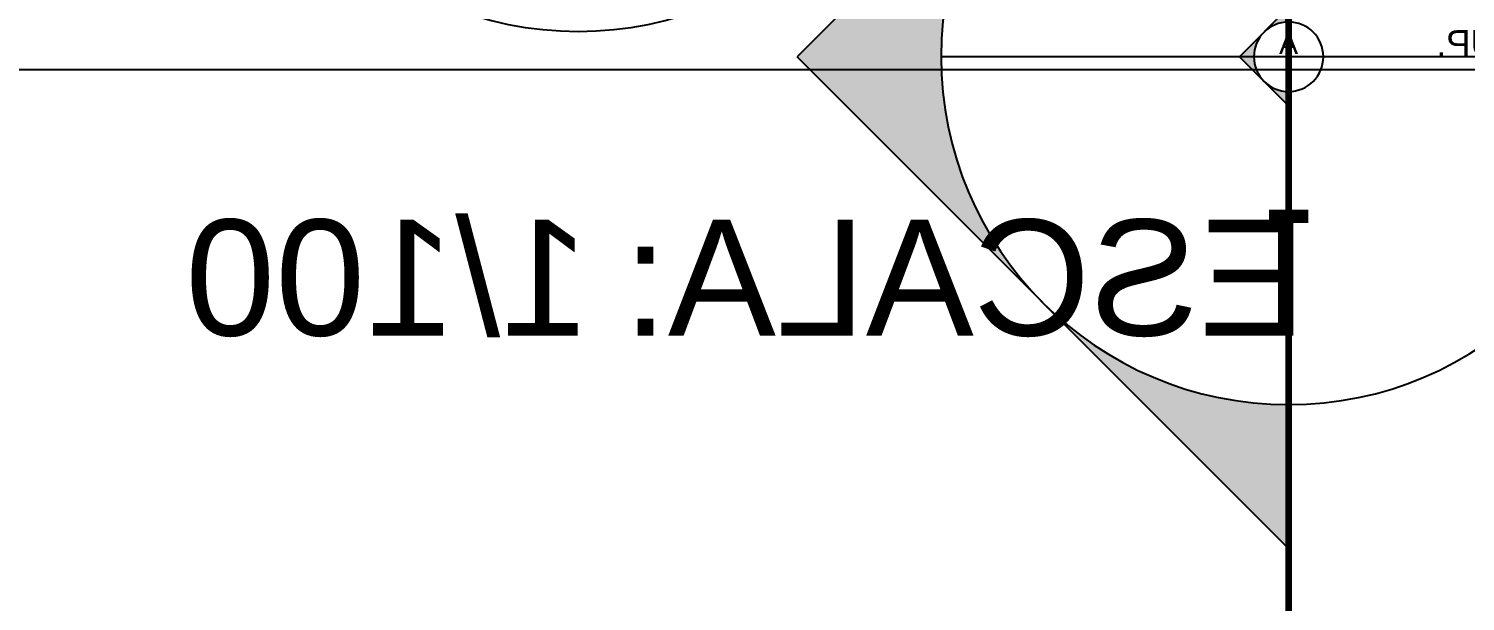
# Model space of a CAD drawing. Header units: metres. Extents: x 47682 to 48001, y 23344 to 23573.
# Drawn here: x 47717.85 to 47742.65, y 23386.09 to 23395.96 of the extents above; entities that cross this region are included whole.
import ezdxf
from ezdxf.enums import TextEntityAlignment as Align

# ---------------------------------------------------------------- set-up
doc = ezdxf.new("R2010")
doc.units = ezdxf.units.M
doc.header["$LTSCALE"] = 0.25
doc.linetypes.add('DIVIDEX2', pattern=[63.5, 25.4, -12.7, 0, -12.7, 0, -12.7])
for name, color, linetype in [('0 @ 0.1', 7, 'Continuous'), ('0 @ 1', 7, 'Continuous'), ('SIMB_01', 1, 'Continuous'), ('SIMB_02', 2, 'Continuous'), ('SIMB_PREENCHIMENTO', 253, 'Continuous'), ('SIMB_TXT', 1, 'Continuous')]:
    doc.layers.add(name, color=color, linetype=linetype)
doc.layers.add('SIMB_LCT', color=252, linetype='DIVIDEX2', lineweight=100)
doc.styles.add('SIMB', font='arial.ttf')

# ---------------------------------------------------------------- blocks, each defined once
blk = doc.blocks.new('*U68')
at = {"layer": 'SIMB_LCT'}
blk.add_line((6, 0), (69.06093382469771, -1.734838160797234e-16), dxfattribs=at)
at = {"layer": 'SIMB_TXT', "style": 'SIMB'}
for tag, height, p in [('000', 3.5, (-2.250000000000004, 3.004374833507013e-13)), ('999', 2, (2.525348218647196, -3.378272092753351e-13))]:
    blk.add_attdef(tag, text='', height=height, rotation=89.99999999999233, dxfattribs=at).set_placement(p, align=Align.MIDDLE_CENTER)
blk = doc.blocks.new('*U417')
at = {"layer": '0 @ 1', "rotation": 269.9999999999999}
blk.add_blockref('*U68', (0.6999999999898137, 13.33878723156158), dxfattribs=at)
blk = doc.blocks.new('*U69')
at = {"layer": 'SIMB_PREENCHIMENTO', "transparency": 33554587}
h = blk.add_hatch(color=256, dxfattribs=at)
h.dxf.hatch_style = 1
h.paths.add_polyline_path([(-8.881784197001252e-16, 8.483368031832322), (-4.151591235287846, 4.331776796544477, -0.40182742204384), (4.151591235287825, 4.331776796544499)])
h = blk.add_hatch(color=256, dxfattribs=at)
h.dxf.hatch_style = 1
h.paths.add_polyline_path([(-4.331776796544433, 4.151591235287893), (-8.483368031832326, 8.881784197001252e-16), (-6, 6.661338147750939e-16, -0.1933989078512697)])
h = blk.add_hatch(color=256, dxfattribs=at)
h.dxf.hatch_style = 1
h.paths.add_polyline_path([(4.331776796544499, 4.151591235287825, -0.1933989078512657), (6, 0), (8.483368031832326, 0)])
at = {"layer": 'SIMB_01'}
for p, q in [((-8.483368031832326, 3.608224830031759e-16), (-3.552713678800501e-15, 8.48336803183232)), ((8.483368031832324, -1.387778780781446e-17), (1.77635683940025e-15, 8.48336803183232)), ((-7.925378083367571e-13, -6), (7.925378083367638e-13, 6)), ((-6, 7.347880794884119e-16), (-8.483368031832326, 7.347880794884119e-16)), ((6, 0), (8.483368031832324, 0))]:
    blk.add_line(p, q, dxfattribs=at)
blk.add_circle((0, 0), 6, dxfattribs=at)
at = {"layer": 'SIMB_LCT'}
blk.add_line((-6.000000000000007, 0), (-54.4833680318323, -4.332535847286572e-17), dxfattribs=at)
at = {"layer": 'SIMB_TXT', "style": 'SIMB'}
for tag, height, p in [('000', 3.5, (-2.250000000000004, 2.964406804620507e-13)), ('999', 2, (2.525348218647196, -3.333412896952739e-13))]:
    blk.add_attdef(tag, text='', height=height, rotation=89.99999999999244, dxfattribs=at).set_placement(p, align=Align.MIDDLE_CENTER)
blk = doc.blocks.new('*U418')
at = {"layer": '0 @ 0.1', "xscale": 0.1, "yscale": 0.1, "zscale": 0.1, "rotation": 269.9999999999999}
blk.add_blockref('*U69', (0.6999999999898137, -4.536844083489996), dxfattribs=at).add_auto_attribs({'999': '-', '000': 'A'})
at = {"layer": '0 @ 1'}
ref = blk.add_blockref('*U69', (0.6999999999898137, -4.536844083489996), dxfattribs=dict(at, rotation=269.9999999999999))
ref.add_attrib('999', '-', dxfattribs={"layer": 'SIMB_TXT', "height": 2, "style": 'SIMB'}).set_placement((0.6999999999898137, -7.062192302113544), align=Align.MIDDLE_CENTER)
blk = doc.blocks.new('*U30')
at = {"layer": 'SIMB_01'}
blk.add_circle((0, 0), 6, dxfattribs=at)
at = {"layer": 'SIMB_TXT', "style": 'SIMB'}
for tag, height, p in [('000', 3.5, (-1.998401444325282e-15, 2.25)), ('999', 2, (2.242959790030593e-15, -2.525348218647195))]:
    blk.add_attdef(tag, text='', height=height, dxfattribs=at).set_placement(p, align=Align.MIDDLE_CENTER)
blk = doc.blocks.new('*U420')
at = {"layer": '0 @ 1'}
blk.add_blockref('*U30', (12.96480313933716, 1.900000000008731), dxfattribs=at)
blk = doc.blocks.new('*U23')
at = {"layer": 'SIMB_02'}
blk.add_line((6, 0), (67.14494283328348, 0), dxfattribs=at)
blk.add_circle((0, 0), 6, dxfattribs=at)
at = {"layer": 'SIMB_TXT', "style": 'SIMB'}
blk.add_text('ESCALA:', height=2, dxfattribs=at).set_placement((8.935594472671255, -4.582471399310634))
blk.add_attdef('TITULO_DO_DESENHO', text='', height=4.5, dxfattribs=at).set_placement((10.02237490196239, 1), align=Align.BOTTOM_LEFT)
blk.add_attdef('NUM', text='', height=4.5, dxfattribs=at).set_placement((0, 0), align=Align.MIDDLE_CENTER)
blk.add_attdef('ESCALA', (21.30387462556882, -4.582471399310634), '', height=2, dxfattribs=at)
blk = doc.blocks.new('*U421')
at = {"layer": '0 @ 0.1', "xscale": 0.1, "yscale": 0.1, "zscale": 0.1}
blk.add_blockref('*U23', (-8.544636599486694, -4.762682404165389), dxfattribs=at).add_auto_attribs({'TITULO_DO_DESENHO': 'PLANTA PAV. SUP.', 'NUM': '02', 'ESCALA': '1/100'})
at = {"layer": '0 @ 1'}
ref = blk.add_blockref('*U23', (-8.544636599486694, -4.762682404165389), dxfattribs=at)
ref.add_attrib('ESCALA', '1/100', (12.75923802610487, -9.34515380342782), dxfattribs={"layer": 'SIMB_TXT', "height": 2, "style": 'SIMB'})
blk = doc.blocks.new('Pav_sup')
for name in ['*U418', '*U417', '*U420', '*U421']:
    blk.add_blockref(name, (0, 0))
blk = doc.blocks.new('*U70')
at = {"layer": 'SIMB_LCT'}
blk.add_line((6, 0), (69.06093382469771, -1.734838160797234e-16), dxfattribs=at)
at = {"layer": 'SIMB_TXT', "style": 'SIMB'}
for tag, height, p in [('000', 3.5, (-2.250000000000004, 3.004374833507013e-13)), ('999', 2, (2.525348218647196, -3.378272092753351e-13))]:
    blk.add_attdef(tag, text='', height=height, rotation=89.99999999999233, dxfattribs=at).set_placement(p, align=Align.MIDDLE_CENTER)
blk = doc.blocks.new('*U447')
at = {"layer": '0 @ 1', "rotation": 270}
blk.add_blockref('*U70', (0.7000000000844011, 13.58712403478057), dxfattribs=at)
blk = doc.blocks.new('PAV_TER')
blk.add_blockref('*U447', (0, 0))

msp = doc.modelspace()

# ---------------------------------------------------------------- block references
at = {"xscale": -1}
for name, p in [('PAV_TER', (47740.30320422762, 23420.96282307427)), ('Pav_sup', (47740.30320422758, 23400.01282307432))]:
    msp.add_blockref(name, p, dxfattribs=at)

doc.saveas('drawing.dxf')
